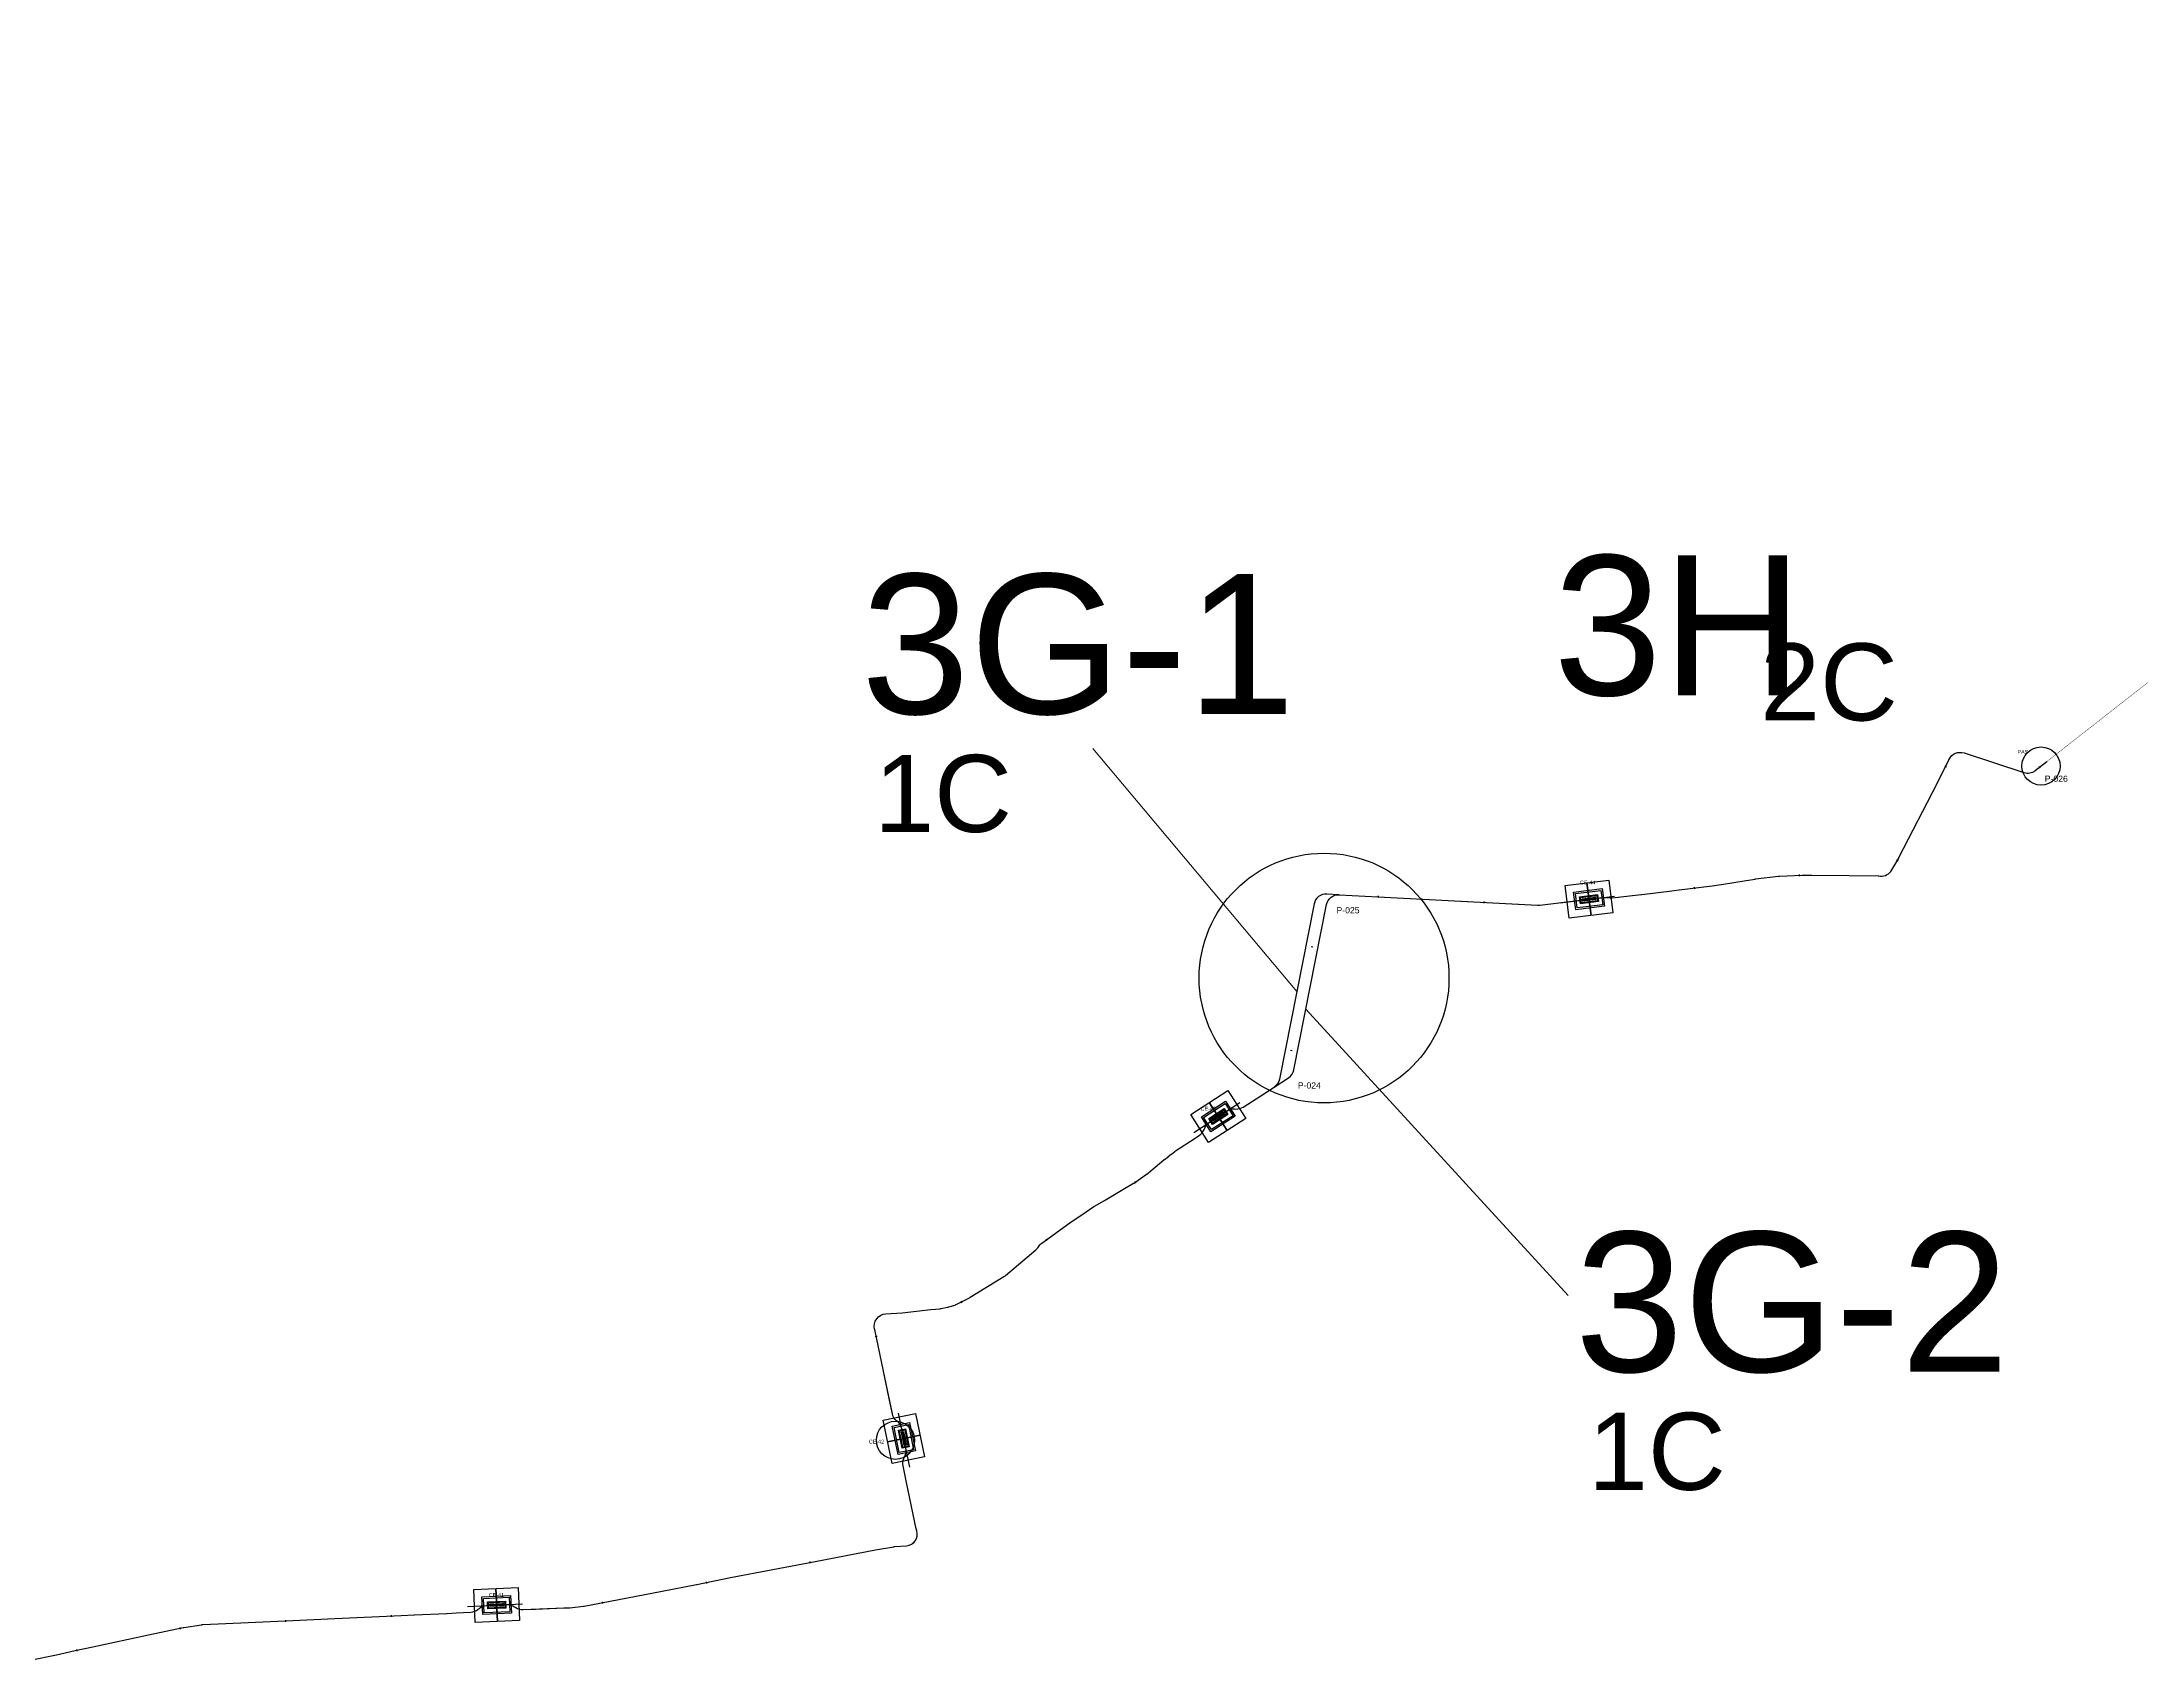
# Model space of a CAD drawing. Header units: metres. Extents: x 454908 to 510509, y 4717009 to 4730077.
# Drawn here: x 497532 to 500254, y 4725881 to 4727980 of the extents above; entities that cross this region are included whole.
import ezdxf

# ---------------------------------------------------------------- set-up
doc = ezdxf.new("R2010")
doc.units = ezdxf.units.M
doc.header["$LTSCALE"] = 0.01
doc.header["$MEASUREMENT"] = 0
doc.layers.get('0').update_dxf_attribs({"lineweight": 0})
for name, color, linetype in [('--PHD', 6, 'Continuous'), ('....pat directa', 5, 'Continuous'), ('10TRZ_LINEA_PK', 4, 'Continuous'), ('CE', 7, 'Continuous')]:
    doc.layers.add(name, color=color, linetype=linetype)
for name, color, linetype, lineweight in [('--PUNTOS NOTABLES', 7, 'Continuous', 0), ('-LINEAQ AUXILIAR', 252, 'Continuous', 0), ('LEAR TRAMOS AEREOS 2c', 62, 'Continuous', 0), ('LEAR TRAMOS AEREOS TEXTO', 2, 'Continuous', 0), ('LEAR TRAMOS SUBTERRANEOS 1c', 5, 'Continuous', 0), ('LEAR TRAMOS SUBTERRANEOS 2c', 7, 'Continuous', 0), ('NUMERO CIRCUITOS', 6, 'Continuous', 0)]:
    doc.layers.add(name, color=color, linetype=linetype, lineweight=lineweight)
doc.styles.add('SOLARIA 2', font='arial.ttf')
doc.styles.get("Standard").update_dxf_attribs({"font": 'arial.ttf'})

# ---------------------------------------------------------------- blocks, each defined once
blk = doc.blocks.new('pkp')
at = {"layer": '10TRZ_LINEA_PK'}
blk.add_line((0, 1.125), (0, -1.125), dxfattribs=at)
blk = doc.blocks.new('lpkp')
at = {"layer": '10TRZ_LINEA_PK'}
blk.add_line((0, 1.125), (0, -1.125), dxfattribs=at)
blk = doc.blocks.new('A$Cf7c1e7a3')
at = {"color": 3}
for points in [[(17.8, 39.7), (43.2, 5.1)], [(17.8, 39.7), (43.2, 5.1)], [(43.2, 5.1), (17.8, 39.7)]]:
    blk.add_lwpolyline(points, dxfattribs=at)
at = {"layer": '10TRZ_LINEA_PK', "color": 5}
for points in [[(41, 56.6), (66.3, 22), (20, -11.9), (-5.3, 22.7)], [(38.8, 42.6), (52.4, 24.2), (22.2, 2.1), (8.7, 20.5)], [(37.4, 33), (42.7, 25.7), (23.7, 11.7), (18.3, 19.1)]]:
    blk.add_lwpolyline(points, close=True, dxfattribs=at)
at = {"layer": '10TRZ_LINEA_PK', "color": 41, "true_color": 0xf4ee51}
blk.add_lwpolyline([(0, 0), (57.5, 42.1)], dxfattribs=at)
at = {"layer": '10TRZ_LINEA_PK', "color": 1}
for points in [[(38.4, 39.8), (49.6, 24.6), (22.6, 4.9), (11.5, 20.1)], [(37.1, 31.5), (41.2, 25.9), (23.9, 13.3), (19.9, 18.8)], [(36.7, 28.7), (38.4, 26.3), (24.4, 16), (22.6, 18.4), (36.7, 28.7)]]:
    blk.add_lwpolyline(points, close=True, dxfattribs=at)
at = {"layer": '10TRZ_LINEA_PK', "color": 5}
blk.add_lwpolyline([(43.2, 5.1), (17.8, 39.7)], dxfattribs=at)
at = {"layer": '10TRZ_LINEA_PK', "color": 1}
blk.add_lwpolyline([(22.6, 18.4), (38.4, 26.3), (36.7, 28.7), (24.4, 16)], dxfattribs=at)

msp = doc.modelspace()

# ---------------------------------------------------------------- linework, layer by layer
at = {"layer": '--PHD'}
msp.add_circle((499193.322, 4726765.575), 161.933, dxfattribs=at)
at = {"layer": '-LINEAQ AUXILIAR'}
for points in [[(499157.875, 4726747.976), (498893.399, 4727063.092)], [(499169.723, 4726725.387), (499509.531, 4726353.915)]]:
    msp.add_lwpolyline(points, dxfattribs=at)
at = {"layer": '....pat directa', "color": 7}
msp.add_lwpolyline([(497516.165, 4725881.129), (497550.184, 4725887.932, 0.00507167), (497550.502, 4725887.999), (497574.537, 4725893.314, -0.00296221), (497574.722, 4725893.354), (497597.24, 4725898.054, 0.00155916), (497597.338, 4725898.075), (497669.695, 4725913.651, -0.00061106), (497669.733, 4725913.659), (497714.403, 4725923.161, -0.01351726), (497715.254, 4725923.318), (497738.076, 4725926.897, -0.02713776), (497739.802, 4725927.072), (497769.69, 4725928.478, -0.00095143), (497769.751, 4725928.48), (497856.683, 4725932.238, 0.00160458), (497856.785, 4725932.242), (497911.168, 4725934.942, -0.00101924), (497911.233, 4725934.946), (497996.976, 4725938.852, 0.00081177), (497997.028, 4725938.855), (498014.097, 4725939.688, -0.00095475), (498014.158, 4725939.691), (498056.421, 4725941.592, 0.00194631), (498056.545, 4725941.599), (498068.369, 4725942.223), (498087.24, 4725943.219, 0.16274788), (498096.681, 4725946.94), (498098.076, 4725948.11, -0.16430767), (498107.614, 4725951.836), (498134.203, 4725953.078, -0.16347148), (498144.004, 4725950.287), (498145.525, 4725949.243, 0.16201953), (498155.235, 4725946.449), (498171.121, 4725947.1), (498207.992, 4725948.613, -0.00803192), (498208.506, 4725948.626), (498213.776, 4725948.673, 0.02776514), (498215.548, 4725948.787), (498233.231, 4725950.918, 0.01701502), (498234.307, 4725951.085), (498335.203, 4725970.277, 0.00160318), (498335.303, 4725970.296), (498380.077, 4725979.111, 0.00141304), (498380.166, 4725979.129), (498423.91, 4725987.998, -0.00263097), (498424.075, 4725988.03), (498533.608, 4726009.04, 0.00039937), (498533.633, 4726009.045), (498611.746, 4726024.157, -0.00537072), (498612.084, 4726024.219), (498635.595, 4726028.051, -0.02216455), (498637.003, 4726028.217), (498652.142, 4726029.323, 0.47865792), (498665.432, 4726048.541), (498664.637, 4726051.225), (498654.281, 4726101.174), (498651.758, 4726113.319), (498647.674, 4726133.069, -0.1716517), (498649.122, 4726143.641), (498649.829, 4726145.011, 0.1716517), (498651.276, 4726155.584), (498645.996, 4726181.121, 0.17166868), (498640.474, 4726190.253), (498639.296, 4726191.219, -0.17218752), (498633.767, 4726200.382), (498630.148, 4726218.067), (498622.401, 4726255.923), (498610.862, 4726309.961), (498610.759, 4726310.39, -0.46471545), (498625.258, 4726330.089), (498646.656, 4726331.509), (498683.451, 4726335.61, -0.00256979), (498683.615, 4726335.626), (498695.507, 4726336.711, 0.02562506), (498697.129, 4726336.944), (498705.29, 4726338.543, 0.02952685), (498707.118, 4726339.014), (498714.964, 4726341.541, 0.04251033), (498717.469, 4726342.59), (498733.672, 4726351.056, 0.01697486), (498734.616, 4726351.591), (498778.413, 4726378.406, 0.03807724), (498780.386, 4726379.831), (498819.702, 4726413.056, 0.0791674), (498822.989, 4726416.871), (498823.143, 4726417.12, -0.09690189), (498827.315, 4726421.631), (498863.721, 4726448.244, -0.010465), (498864.27, 4726448.628), (498879.177, 4726458.596, 0.0005595), (498879.207, 4726458.616), (498894.954, 4726469.196, -0.016092), (498895.827, 4726469.743), (498908.561, 4726477.156, 0.00090571), (498908.611, 4726477.186), (498934.56, 4726492.42, 0.00016463), (498934.569, 4726492.426), (498946.45, 4726499.411, 0.02079036), (498947.567, 4726500.132), (498963.16, 4726511.139, 0.00505018), (498963.422, 4726511.328), (498965.231, 4726512.66, 0.01561478), (498966.016, 4726513.278), (498974.538, 4726520.417, 0.00068422), (498974.571, 4726520.445), (498985.764, 4726529.874, -0.01421864), (498986.476, 4726530.44), (498991.104, 4726533.908, 0.00072211), (498991.141, 4726533.936), (498995.281, 4726537.058, 0.00468479), (498995.519, 4726537.241), (498999.833, 4726540.623, -0.02183776), (499000.969, 4726541.436), (499026.321, 4726557.955), (499031.795, 4726561.601, 0.15292971), (499037.806, 4726569.039), (499038.596, 4726571.04, -0.15660755), (499044.799, 4726578.604), (499067.524, 4726593.275, -0.15874246), (499077.105, 4726595.807), (499079.045, 4726595.697, 0.15896462), (499088.638, 4726598.237), (499111.353, 4726612.925), (499128.446, 4726624.018), (499147.154, 4726636.16, 0.20274878), (499154.141, 4726646.481), (499196.454, 4726860.747, -0.37332637), (499213.004, 4726873.625), (499263.288, 4726870.938), (499428.589, 4726862.105), (499470.12, 4726859.886, 0.04411026), (499472.936, 4726859.984), (499553.922, 4726869.991, -0.04367221), (499556.71, 4726870.091), (499564.195, 4726869.704, 0.03930975), (499566.706, 4726869.772), (499585.896, 4726871.804), (499592.869, 4726872.48, 0.00369534), (499593.104, 4726872.505), (499604.842, 4726873.819, 0.00251622), (499605.002, 4726873.837), (499644.234, 4726878.628, -0.0003404), (499644.256, 4726878.63), (499650.197, 4726879.348, 0.00225626), (499650.34, 4726879.366), (499696.311, 4726885.337, 0.00177086), (499696.423, 4726885.352), (499708.063, 4726886.948, 0.00609116), (499708.448, 4726887.005), (499740.365, 4726892.176, -0.00117811), (499740.439, 4726892.188), (499751.948, 4726893.997, -0.00979537), (499752.569, 4726894.082), (499782.46, 4726897.587, -0.01851463), (499783.641, 4726897.681), (499812.946, 4726898.933, -0.01347694), (499813.808, 4726898.946), (499825.455, 4726898.815, 0.00241561), (499825.61, 4726898.815), (499873.796, 4726898.739, -0.00494443), (499874.113, 4726898.735), (499911.613, 4726897.935, -0.00977214), (499912.238, 4726897.909), (499914.354, 4726897.781, 0.28329789), (499929.15, 4726905.705), (499938.125, 4726921.13, 0.01275257), (499938.518, 4726921.846), (499987.903, 4727017.648, 0.00389518), (499988.015, 4727017.87), (500003.633, 4727049.361, -0.37282203), (500022.955, 4727057.455), (500100.379, 4727032.053, 0.25034491), (500115.229, 4727034.657), (500130.055, 4727046.263)], format="xyb", dxfattribs=at)
at = {"layer": '....pat directa', "color": 6}
msp.add_lwpolyline([(499213.004, 4726873.625), (499196.866, 4726874.487, 0.37332637), (499180.315, 4726861.61), (499135.434, 4726634.342, -0.20278652), (499128.446, 4726624.019)], format="xyb", dxfattribs=at)
at = {"layer": '....pat directa'}
for centre in [(500122.643, 4727040.46), (498637.817, 4726166.111)]:
    msp.add_circle(centre, 24.754, dxfattribs=at)
at = {"layer": 'LEAR TRAMOS AEREOS 2c', "const_width": 0.5}
msp.add_lwpolyline([(500130.055, 4727046.263), (501321.888, 4727979.27)], dxfattribs=at)
at = {"layer": 'LEAR TRAMOS SUBTERRANEOS 1c'}
for points in [[(499213.004, 4726873.625), (499196.866, 4726874.487, 0.37332637), (499180.315, 4726861.61), (499135.434, 4726634.342, -0.20278652), (499128.446, 4726624.019)], [(499128.446, 4726624.018), (499147.154, 4726636.16, 0.20274878), (499154.141, 4726646.481), (499196.454, 4726860.747, -0.37332637), (499213.004, 4726873.625)]]:
    msp.add_lwpolyline(points, format="xyb", dxfattribs=at)
at = {"layer": 'LEAR TRAMOS SUBTERRANEOS 2c'}
for points in [[(499213.004, 4726873.625), (499263.288, 4726870.938), (499470.12, 4726859.886, 0.04411026), (499472.936, 4726859.984), (499553.922, 4726869.991, -0.04367221), (499556.71, 4726870.091), (499564.195, 4726869.704, 0.03930975), (499566.706, 4726869.772), (499585.896, 4726871.804), (499592.869, 4726872.48, 0.00369534), (499593.104, 4726872.505), (499604.842, 4726873.819, 0.00251622), (499605.002, 4726873.837), (499644.234, 4726878.628, -0.0003404), (499644.256, 4726878.63), (499650.197, 4726879.348, 0.00225626), (499650.34, 4726879.366), (499696.311, 4726885.337, 0.00177086), (499696.423, 4726885.352), (499708.063, 4726886.948, 0.00609116), (499708.448, 4726887.005), (499740.365, 4726892.176, -0.00117811), (499740.439, 4726892.188), (499751.948, 4726893.997, -0.00979537), (499752.569, 4726894.082), (499782.46, 4726897.587, -0.01851463), (499783.641, 4726897.681), (499812.946, 4726898.933, -0.01347694), (499813.808, 4726898.946), (499825.455, 4726898.815, 0.00241561), (499825.61, 4726898.815), (499873.796, 4726898.739, -0.00494443), (499874.113, 4726898.735), (499911.613, 4726897.935, -0.00977214), (499912.238, 4726897.909), (499914.354, 4726897.781, 0.28329789), (499929.15, 4726905.705), (499938.125, 4726921.13, 0.01275257), (499938.518, 4726921.846), (499987.903, 4727017.648, 0.00389518), (499988.015, 4727017.87), (500003.633, 4727049.361, -0.37282203), (500022.955, 4727057.455), (500100.379, 4727032.053, 0.25034491), (500115.229, 4727034.657), (500130.055, 4727046.263)], [(497516.165, 4725881.129), (497550.184, 4725887.932, 0.00507167), (497550.502, 4725887.999), (497574.537, 4725893.314, -0.00296221), (497574.722, 4725893.354), (497597.24, 4725898.054, 0.00155916), (497597.338, 4725898.075), (497669.695, 4725913.651, -0.00061106), (497669.733, 4725913.659), (497714.403, 4725923.161, -0.01351726), (497715.254, 4725923.318), (497738.076, 4725926.897, -0.02713776), (497739.802, 4725927.072), (497769.69, 4725928.478, -0.00095143), (497769.751, 4725928.48), (497856.683, 4725932.238, 0.00160458), (497856.785, 4725932.242), (497911.168, 4725934.942, -0.00101924), (497911.233, 4725934.946), (497996.976, 4725938.852, 0.00081177), (497997.028, 4725938.855), (498014.097, 4725939.688, -0.00095475), (498014.158, 4725939.691), (498056.421, 4725941.592, 0.00194631), (498056.545, 4725941.599), (498087.24, 4725943.219, 0.16274788), (498096.681, 4725946.94), (498098.076, 4725948.11, -0.16430767), (498107.614, 4725951.836), (498134.203, 4725953.078, -0.16347148), (498144.004, 4725950.287), (498145.525, 4725949.243, 0.16201953), (498155.235, 4725946.449), (498207.992, 4725948.613, -0.00803192), (498208.506, 4725948.626), (498213.776, 4725948.673, 0.02776514), (498215.548, 4725948.787), (498233.231, 4725950.918, 0.01701502), (498234.307, 4725951.085), (498335.203, 4725970.277, 0.00160318), (498335.303, 4725970.296), (498380.077, 4725979.111, 0.00141304), (498380.166, 4725979.129), (498423.91, 4725987.998, -0.00263097), (498424.075, 4725988.03), (498533.608, 4726009.04, 0.00039937), (498533.633, 4726009.045), (498611.746, 4726024.157, -0.00537072), (498612.084, 4726024.219), (498635.595, 4726028.051, -0.02216455), (498637.003, 4726028.217), (498652.142, 4726029.323, 0.47865792), (498665.432, 4726048.541), (498664.637, 4726051.225), (498654.281, 4726101.174), (498651.758, 4726113.319), (498647.674, 4726133.069, -0.1716517), (498649.122, 4726143.641), (498649.829, 4726145.011, 0.1716517), (498651.276, 4726155.584), (498645.996, 4726181.121, 0.17166868), (498640.474, 4726190.253), (498639.296, 4726191.219, -0.17218752), (498633.767, 4726200.382), (498622.401, 4726255.923), (498610.862, 4726309.961), (498610.759, 4726310.39, -0.46471545), (498625.258, 4726330.089), (498646.656, 4726331.509), (498683.451, 4726335.61, -0.00256979), (498683.615, 4726335.626), (498695.507, 4726336.711, 0.02562506), (498697.129, 4726336.944), (498705.29, 4726338.543, 0.02952685), (498707.118, 4726339.014), (498714.964, 4726341.541, 0.04251033), (498717.469, 4726342.59), (498733.672, 4726351.056, 0.01697486), (498734.616, 4726351.591), (498778.413, 4726378.406, 0.03807724), (498780.386, 4726379.831), (498819.702, 4726413.056, 0.0791674), (498822.989, 4726416.871), (498823.143, 4726417.12, -0.09690189), (498827.315, 4726421.631), (498863.721, 4726448.244, -0.010465), (498864.27, 4726448.628), (498879.177, 4726458.596, 0.0005595), (498879.207, 4726458.616), (498894.954, 4726469.196, -0.016092), (498895.827, 4726469.743), (498908.561, 4726477.156, 0.00090571), (498908.611, 4726477.186), (498934.56, 4726492.42, 0.00016463), (498934.569, 4726492.426), (498946.45, 4726499.411, 0.02079036), (498947.567, 4726500.132), (498963.16, 4726511.139, 0.00505018), (498963.422, 4726511.328), (498965.231, 4726512.66, 0.01561478), (498966.016, 4726513.278), (498974.538, 4726520.417, 0.00068422), (498974.571, 4726520.445), (498985.764, 4726529.874, -0.01421864), (498986.476, 4726530.44), (498991.104, 4726533.908, 0.00072211), (498991.141, 4726533.936), (498995.281, 4726537.058, 0.00468479), (498995.519, 4726537.241), (498999.833, 4726540.623, -0.02183776), (499000.969, 4726541.436), (499026.321, 4726557.955), (499031.795, 4726561.601, 0.15292971), (499037.806, 4726569.039), (499038.596, 4726571.04, -0.15660755), (499044.799, 4726578.604), (499067.524, 4726593.275, -0.15874246), (499077.105, 4726595.807), (499079.045, 4726595.697, 0.15896462), (499088.638, 4726598.237), (499111.353, 4726612.925), (499128.446, 4726624.018)]]:
    msp.add_lwpolyline(points, format="xyb", dxfattribs=at)

# ---------------------------------------------------------------- block references
at = {"layer": '10TRZ_LINEA_PK'}
for name, p, rotation in [('lpkp', (499999.086, 4727040.193), 63.62192922919243), ('pkp', (500120.696, 4727038.936), 38.05504143295928), ('lpkp', (499936.397, 4726918.16), 59.80670862959981), ('lpkp', (499673.155, 4726882.329), 7.400841642460781), ('lpkp', (499809.25, 4726898.775), 2.445046360502381), ('lpkp', (499263.288, 4726870.938), 356.9414306641467), ('lpkp', (499400.292, 4726863.617), 356.9414301312982), ('pkp', (499536.907, 4726866.249), 7.338854106603322), ('lpkp', (499177.578, 4726806.301), 78.8192480208167), ('lpkp', (499150.974, 4726671.705), 78.81924805353425), ('pkp', (499060.145, 4726579.838), 32.84508343558087), ('lpkp', (498948.303, 4726500.652), 35.21849123107618), ('lpkp', (498833.324, 4726426.024), 36.16685581524068), ('lpkp', (498723.148, 4726345.557), 27.58751861361194), ('lpkp', (498612.769, 4726301.032), 102.0527968545631), ('pkp', (498640.665, 4726166.699), 101.7387815796741), ('lpkp', (498661.394, 4726033.421), 43.79347920632583), ('lpkp', (498527.195, 4726007.81), 10.85820116975931), ('lpkp', (498392.517, 4725981.633), 11.4611731605706), ('lpkp', (498257.819, 4725955.557), 10.76990735643898), ('lpkp', (497710.475, 4725922.326), 12.008485416123), ('lpkp', (497847.179, 4725931.827), 2.47470550455334), ('lpkp', (497984.227, 4725938.271), 2.608854902285699), ('pkp', (498121.265, 4725944.924), 2.673977915099335), ('lpkp', (497576.299, 4725893.683), 11.79119775458667)]:
    msp.add_blockref(name, p, dxfattribs=dict(at, rotation=rotation))
at = {"layer": '10TRZ_LINEA_PK', "color": 1}
for p, rotation in [((499499.205, 4726863.23), 330.8194566063545), ((499024.406, 4726565.439), 356.6203314011627), ((498656.297, 4726131.301), 65.45696965154549), ((498083.1, 4725950.691), 326.4492260738315)]:
    msp.add_blockref('A$Cf7c1e7a3', p, dxfattribs=dict(at, rotation=rotation))

# ---------------------------------------------------------------- texts
at = {"layer": '--PUNTOS NOTABLES', "char_height": 8, "attachment_point": 1, "style": 'SOLARIA 2'}
for s, insert in [('P-026', (500127.5, 4727028.033)), ('P-025', (499209.5, 4726857.533)), ('P-024', (499159.342, 4726630.288))]:
    msp.add_mtext_dynamic_manual_height_columns(s, width=220.42992, gutter_width=4532.036, heights=[0], dxfattribs=dict(at, insert=insert))
at = {"layer": 'CE', "char_height": 5, "attachment_point": 1}
for s, insert in [('PAS', (500092.117, 4727061.38)), ('CE-44', (499525.04, 4726891.922)), ('CE-43', (499033.222, 4726598.585)), ('CE-42', (498603.198, 4726166.888)), ('CE-41', (498110.65, 4725967.86)), ('CE-41', (498110.65, 4725967.86)), ('CE-41', (498110.65, 4725967.86))]:
    msp.add_mtext_dynamic_manual_height_columns(s, width=18.40819, gutter_width=204.745, heights=[0], dxfattribs=dict(at, insert=insert))
at = {"layer": 'LEAR TRAMOS AEREOS TEXTO', "style": 'SOLARIA 2'}
for s, p in [('3H', (499490.377, 4727132.391)), ('3G-1', (498593.106, 4727108.14)), ('3G-2', (499518.322, 4726254.945))]:
    msp.add_text(s, height=181.2814, dxfattribs=at).set_placement(p)
at = {"layer": 'NUMERO CIRCUITOS', "style": 'SOLARIA 2'}
for s, p in [('2C', (499758.495, 4727099.603)), ('1C', (498610.248, 4726954.957)), ('1C', (499535.464, 4726101.762))]:
    msp.add_text(s, height=100, dxfattribs=at).set_placement(p)

doc.saveas('drawing.dxf')
